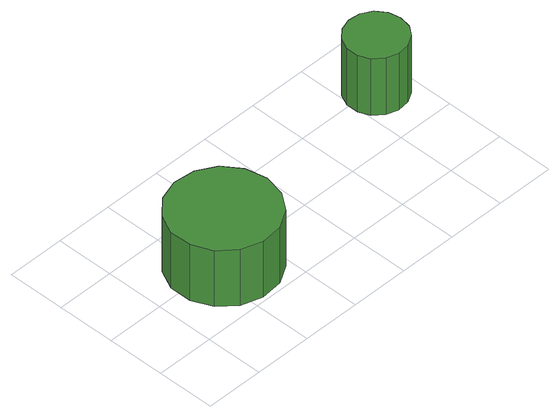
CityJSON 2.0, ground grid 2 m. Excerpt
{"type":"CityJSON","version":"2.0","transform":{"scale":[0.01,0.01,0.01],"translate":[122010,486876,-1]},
"CityObjects":{
"tree1":{"type":"SolitaryVegetationObject","attributes":{"function":"something"},"geometry":[{"type":"MultiSurface","lod":"1","boundaries":[[[0,1,2,3,4,5,6,7,8,9,10,11,12,13,14]],[[15,16,17,18,19,20,21,22,23,24,25,26,27,28,29]],[[0,29,28,1]],[[1,28,27,2]],[[2,27,26,3]],[[3,26,25,4]],[[4,25,24,5]],[[5,24,23,6]],[[6,23,22,7]],[[7,22,21,8]],[[8,21,20,9]],[[9,20,19,10]],[[10,19,18,11]],[[11,18,17,12]],[[12,17,16,13]],[[13,16,15,14]],[[14,15,29,0]]]}]},
"tree2":{"type":"SolitaryVegetationObject","attributes":{"function":"something"},"geometry":[{"type":"MultiSurface","lod":"1","boundaries":[[[30,31,32,33,34,35,36,37,38,39,40,41,42,43,44]],[[45,46,47,48,49,50,51,52,53,54,55,56,57,58,59]],[[30,59,58,31]],[[31,58,57,32]],[[32,57,56,33]],[[33,56,55,34]],[[34,55,54,35]],[[35,54,53,36]],[[36,53,52,37]],[[37,52,51,38]],[[38,51,50,39]],[[39,50,49,40]],[[40,49,48,41]],[[41,48,47,42]],[[42,47,46,43]],[[43,46,45,44]],[[44,45,59,30]]]}]}
},
"vertices":[
[439,193,318],[423,267,318],[379,328,318],[314,365,318],[239,373,318],[168,350,318],[112,299,318],[81,231,318],[81,156,318],[112,87,318],[168,37,318],[239,13,318],[314,21,318],[379,59,318],[423,120,318],[423,120,99],[379,59,99],[314,21,99],[239,13,99],[168,37,99],[112,87,99],[81,156,99],[81,231,99],[112,299,99],[168,350,99],[239,373,99],[314,365,99],[379,328,99],[423,267,99],[439,193,99],
[1192,388,321],[1184,429,321],[1159,464,321],[1122,485,321],[1080,489,321],[1040,476,321],[1008,448,321],[991,409,321],[991,367,321],[1008,328,321],[1040,300,321],[1080,287,321],[1122,291,321],[1159,312,321],[1184,346,321],[1184,346,99],[1159,312,99],[1122,291,99],[1080,287,99],[1040,300,99],[1008,328,99],[991,367,99],[991,409,99],[1008,448,99],[1040,476,99],[1080,489,99],[1122,485,99],[1159,464,99],[1184,429,99],[1192,388,99]
]}
